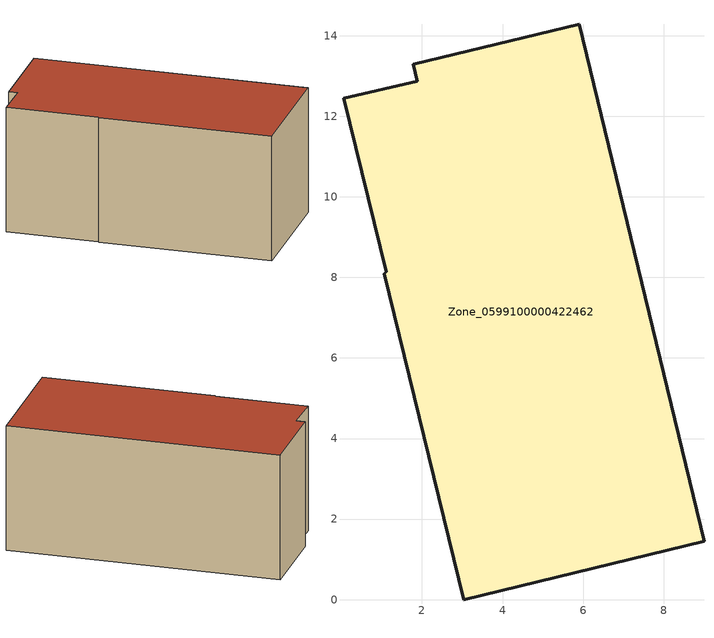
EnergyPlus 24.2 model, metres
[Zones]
Zone_0599100000422462
 floor ground (C_G): 1.06,8.09 1.11,8.13 0.05,12.45 1.88,12.87 1.78,13.29 5.91,14.28 9,1.46 3.04,0 z0
 wall outside (C_F): 9,1.46 5.91,14.28 1.78,13.29 1.88,12.87 0.05,12.45 1.11,8.13 1.06,8.09 3.04,0 9,1.46 z0:6.22
 roof outside (C_R): 1.11,8.13 1.06,8.09 3.04,0 9,1.46 5.91,14.28 1.78,13.29 1.88,12.87 0.05,12.45 z6.22
[BUILDING]
Pand.0599100000422462: North Axis=0; Terrain=City; Loads Convergence Tolerance Value=0.04; Temperature Convergence Tolerance Value=0.4; Solar Distribution=FullExterior; Maximum Number of Warmup Days=25; Minimum Number of Warmup Days=1
[Site:Location]
Rotterdam.The.Hague.AP_ZH_NLD Design_Conditions: Latitude=51.96; Longitude=4.45; Time Zone=1; Elevation=-4.5
[SITE:GROUNDTEMPERATURE:BUILDINGSURFACE]
18, 18, 18, 18, 18, 18, 18, 18, 18, 18, 18, 18
[MATERIAL] Thermal Absorptance=0.9; Solar Absorptance=0.7; Visible Absorptance=0.7
Name | Roughness | Thickness | Conductivity | Density | Specific Heat
G.TC.2006-2014 | MediumSmooth | 0.15 | 0.06 | 540 | 1210
F.TC.2006-2014 | Rough | 0.3 | 0.12 | 1920 | 840
R.TC.2006-2014 | MediumRough | 0.2 | 0.08 | 1500 | 1000
[CONSTRUCTION]
C_G: G.TC.2006-2014
C_F: F.TC.2006-2014
C_R: R.TC.2006-2014
[ZONE]
Zone_0599100000422462: Type=1; Multiplier=1; Ceiling Height=Autocalculate; Volume=Autocalculate; Floor Area=autocalculate; Part of Total Floor Area=Yes
[ZONEINFILTRATION:DESIGNFLOWRATE]
Infil_Zone_0599100000422462: Zone or ZoneList or Space or SpaceList=Zone_0599100000422462; Schedule=AlwaysOn; Design Flow Rate Calculation Method=Flow/Area; Flow Rate per Floor Area=0.0015; Constant Term Coefficient=1; Temperature Term Coefficient=0; Velocity Term Coefficient=0; Velocity Squared Term Coefficient=0
[HVACTEMPLATE:ZONE:IDEALLOADSAIRSYSTEM]
Zone_0599100000422462: Maximum Heating Supply Air Temperature=50; Minimum Cooling Supply Air Temperature=13; Maximum Heating Supply Air Humidity Ratio=0.0156; Minimum Cooling Supply Air Humidity Ratio=0.0077; Heating Limit=NoLimit; Cooling Limit=NoLimit; Dehumidification Control Type=ConstantSensibleHeatRatio; Cooling Sensible Heat Ratio=0.7; Dehumidification Setpoint=60; Humidification Control Type=None; Humidification Setpoint=30; Outdoor Air Method=None; Outdoor Air Flow Rate per Person=0.00944; Outdoor Air Flow Rate per Zone Floor Area=0; Outdoor Air Flow Rate per Zone=0; Demand Controlled Ventilation Type=None; Outdoor Air Economizer Type=NoEconomizer; Heat Recovery Type=None; Sensible Heat Recovery Effectiveness=0.7; Latent Heat Recovery Effectiveness=0.65
[ZONECONTROL:THERMOSTAT]
ThermostatControl_Zone_0599100000422462: Zone or ZoneList=Zone_0599100000422462; Control Type Schedule=DualSetpointControlType; Control 1=Thermostat_Zone_0599100000422462; Temperature Difference Between Cutout And Setpoint=0
[THERMOSTATSETPOINT:DUALSETPOINT]
Thermostat_Zone_0599100000422462: Heating Setpoint Temperature Schedule=HeatingSetpoint_Zone_0599100000422462; Cooling Setpoint Temperature Schedule=CoolingSetpoint_Zone_0599100000422462
[SCHEDULE:COMPACT]
HeatingSetpoint_Zone_0599100000422462: Through: 12/31, For: AllDays, Until: 24:00, 21
CoolingSetpoint_Zone_0599100000422462: Through: 12/31, For: AllDays, Until: 24:00, 24
DualSetpointControlType: Through: 12/31, For: AllDays, Until: 24:00, 4
AlwaysOn: Through: 12/31, For: AllDays, Until: 24:00, 1
